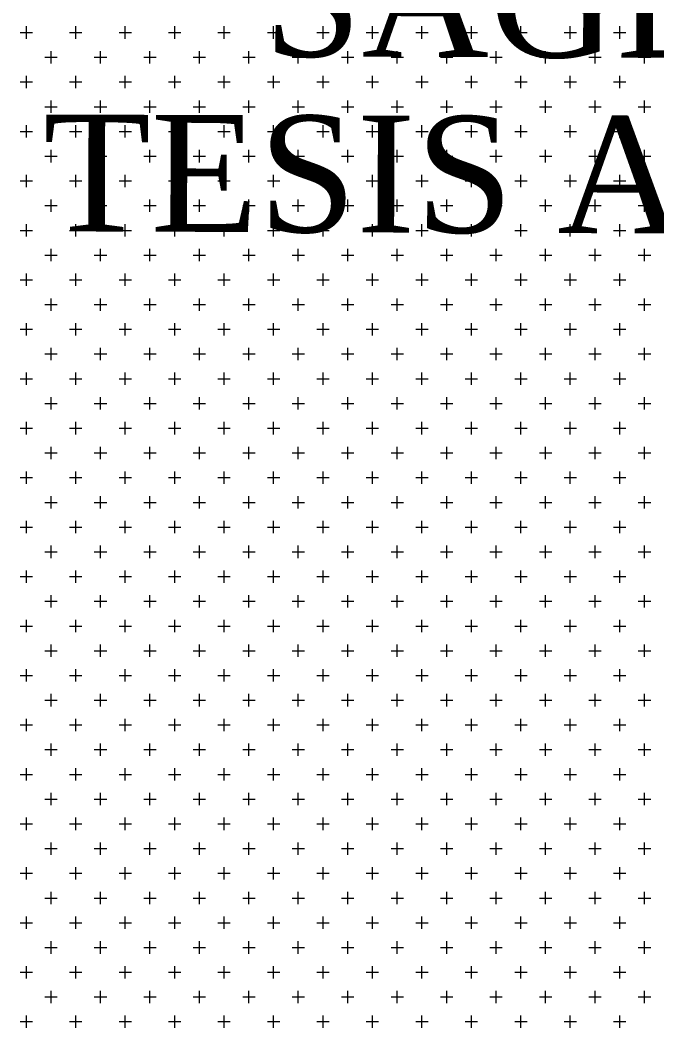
# Model space of a CAD drawing. Header units: metres. Extents: x 476631 to 477421, y 4483749 to 4484052.
# Drawn here: x 477094.55 to 477110.9, y 4483898.67 to 4483924.55 of the extents above; entities that cross this region are included whole.
import ezdxf

# ---------------------------------------------------------------- set-up
doc = ezdxf.new("R2010")
doc.units = ezdxf.units.M
doc.layers.add('PL_SAĞLIK', color=150, linetype='Continuous', lineweight=0)
doc.layers.add('SM_SEMBOL', color=18, linetype='Continuous', lineweight=0)
doc.styles.get("Standard").update_dxf_attribs({"font": 'TimesNewRoman.ttf'})

msp = doc.modelspace()

# ---------------------------------------------------------------- linework, layer by layer
at = {"layer": 'PL_SAĞLIK', "linetype": 'Continuous'}
for p, q in [((477094.709, 4483924.071), (477094.709, 4483924.389)), ((477095.979, 4483924.071), (477095.979, 4483924.389)), ((477097.249, 4483924.071), (477097.249, 4483924.389)), ((477098.519, 4483924.071), (477098.519, 4483924.389)), ((477099.789, 4483924.071), (477099.789, 4483924.389)), ((477101.059, 4483924.071), (477101.059, 4483924.389)), ((477102.329, 4483924.071), (477102.329, 4483924.389)), ((477103.599, 4483924.071), (477103.599, 4483924.389)), ((477104.869, 4483924.071), (477104.869, 4483924.389)), ((477106.139, 4483924.071), (477106.139, 4483924.389)), ((477107.409, 4483924.071), (477107.409, 4483924.389)), ((477108.679, 4483924.071), (477108.679, 4483924.389)), ((477109.949, 4483924.071), (477109.949, 4483924.389)), ((477094.55, 4483924.23), (477094.867, 4483924.23)), ((477095.82, 4483924.23), (477096.137, 4483924.23)), ((477097.09, 4483924.23), (477097.407, 4483924.23)), ((477098.36, 4483924.23), (477098.677, 4483924.23)), ((477099.63, 4483924.23), (477099.947, 4483924.23)), ((477100.9, 4483924.23), (477101.217, 4483924.23)), ((477102.17, 4483924.23), (477102.487, 4483924.23)), ((477103.44, 4483924.23), (477103.757, 4483924.23)), ((477104.71, 4483924.23), (477105.027, 4483924.23)), ((477105.98, 4483924.23), (477106.297, 4483924.23)), ((477107.25, 4483924.23), (477107.567, 4483924.23)), ((477108.52, 4483924.23), (477108.837, 4483924.23)), ((477109.79, 4483924.23), (477110.107, 4483924.23)), ((477095.185, 4483923.595), (477095.502, 4483923.595)), ((477095.344, 4483923.436), (477095.344, 4483923.754)), ((477096.455, 4483923.595), (477096.772, 4483923.595)), ((477096.614, 4483923.436), (477096.614, 4483923.754)), ((477097.725, 4483923.595), (477098.042, 4483923.595)), ((477097.884, 4483923.436), (477097.884, 4483923.754)), ((477098.995, 4483923.595), (477099.312, 4483923.595)), ((477099.154, 4483923.436), (477099.154, 4483923.754)), ((477100.265, 4483923.595), (477100.582, 4483923.595)), ((477100.424, 4483923.436), (477100.424, 4483923.754)), ((477101.535, 4483923.595), (477101.852, 4483923.595)), ((477101.694, 4483923.436), (477101.694, 4483923.754)), ((477102.805, 4483923.595), (477103.122, 4483923.595)), ((477102.964, 4483923.436), (477102.964, 4483923.754)), ((477104.075, 4483923.595), (477104.393, 4483923.595)), ((477104.234, 4483923.436), (477104.234, 4483923.754)), ((477105.345, 4483923.595), (477105.662, 4483923.595)), ((477105.504, 4483923.436), (477105.504, 4483923.754)), ((477106.615, 4483923.595), (477106.932, 4483923.595)), ((477106.774, 4483923.436), (477106.774, 4483923.754)), ((477107.885, 4483923.595), (477108.203, 4483923.595)), ((477108.044, 4483923.436), (477108.044, 4483923.754)), ((477109.155, 4483923.595), (477109.472, 4483923.595)), ((477109.314, 4483923.436), (477109.314, 4483923.754)), ((477110.425, 4483923.595), (477110.743, 4483923.595)), ((477110.584, 4483923.436), (477110.584, 4483923.754)), ((477094.709, 4483922.801), (477094.709, 4483923.119)), ((477095.979, 4483922.801), (477095.979, 4483923.119)), ((477097.249, 4483922.801), (477097.249, 4483923.119)), ((477098.519, 4483922.801), (477098.519, 4483923.119)), ((477099.789, 4483922.801), (477099.789, 4483923.119)), ((477101.059, 4483922.801), (477101.059, 4483923.119)), ((477102.329, 4483922.801), (477102.329, 4483923.119)), ((477103.599, 4483922.801), (477103.599, 4483923.119)), ((477104.869, 4483922.801), (477104.869, 4483923.119)), ((477106.139, 4483922.801), (477106.139, 4483923.119)), ((477107.409, 4483922.801), (477107.409, 4483923.119)), ((477108.679, 4483922.801), (477108.679, 4483923.119)), ((477109.949, 4483922.801), (477109.949, 4483923.119)), ((477094.55, 4483922.96), (477094.867, 4483922.96)), ((477095.82, 4483922.96), (477096.137, 4483922.96)), ((477097.09, 4483922.96), (477097.407, 4483922.96)), ((477098.36, 4483922.96), (477098.677, 4483922.96)), ((477099.63, 4483922.96), (477099.947, 4483922.96)), ((477100.9, 4483922.96), (477101.217, 4483922.96)), ((477102.17, 4483922.96), (477102.487, 4483922.96)), ((477103.44, 4483922.96), (477103.757, 4483922.96)), ((477104.71, 4483922.96), (477105.027, 4483922.96)), ((477105.98, 4483922.96), (477106.297, 4483922.96)), ((477107.25, 4483922.96), (477107.567, 4483922.96)), ((477108.52, 4483922.96), (477108.837, 4483922.96)), ((477109.79, 4483922.96), (477110.107, 4483922.96)), ((477095.185, 4483922.325), (477095.502, 4483922.325)), ((477095.344, 4483922.166), (477095.344, 4483922.484)), ((477096.455, 4483922.325), (477096.772, 4483922.325)), ((477096.614, 4483922.166), (477096.614, 4483922.484)), ((477097.725, 4483922.325), (477098.042, 4483922.325)), ((477097.884, 4483922.166), (477097.884, 4483922.484)), ((477098.995, 4483922.325), (477099.312, 4483922.325)), ((477099.154, 4483922.166), (477099.154, 4483922.484)), ((477100.265, 4483922.325), (477100.582, 4483922.325)), ((477100.424, 4483922.166), (477100.424, 4483922.484)), ((477101.535, 4483922.325), (477101.852, 4483922.325)), ((477101.694, 4483922.166), (477101.694, 4483922.484)), ((477102.805, 4483922.325), (477103.122, 4483922.325)), ((477102.964, 4483922.166), (477102.964, 4483922.484)), ((477104.075, 4483922.325), (477104.393, 4483922.325)), ((477104.234, 4483922.166), (477104.234, 4483922.484)), ((477105.345, 4483922.325), (477105.662, 4483922.325)), ((477105.504, 4483922.166), (477105.504, 4483922.484)), ((477106.615, 4483922.325), (477106.932, 4483922.325)), ((477106.774, 4483922.166), (477106.774, 4483922.484)), ((477107.885, 4483922.325), (477108.203, 4483922.325)), ((477108.044, 4483922.166), (477108.044, 4483922.484)), ((477109.155, 4483922.325), (477109.472, 4483922.325)), ((477109.314, 4483922.166), (477109.314, 4483922.484)), ((477110.425, 4483922.325), (477110.743, 4483922.325)), ((477110.584, 4483922.166), (477110.584, 4483922.484)), ((477094.709, 4483921.531), (477094.709, 4483921.849)), ((477095.979, 4483921.531), (477095.979, 4483921.849)), ((477097.249, 4483921.531), (477097.249, 4483921.849)), ((477098.519, 4483921.531), (477098.519, 4483921.849)), ((477099.789, 4483921.531), (477099.789, 4483921.849)), ((477101.059, 4483921.531), (477101.059, 4483921.849)), ((477102.329, 4483921.531), (477102.329, 4483921.849)), ((477103.599, 4483921.531), (477103.599, 4483921.849)), ((477104.869, 4483921.531), (477104.869, 4483921.849)), ((477106.139, 4483921.531), (477106.139, 4483921.849)), ((477107.409, 4483921.531), (477107.409, 4483921.849)), ((477108.679, 4483921.531), (477108.679, 4483921.849)), ((477109.949, 4483921.531), (477109.949, 4483921.849)), ((477094.55, 4483921.69), (477094.867, 4483921.69)), ((477095.82, 4483921.69), (477096.137, 4483921.69)), ((477097.09, 4483921.69), (477097.407, 4483921.69)), ((477098.36, 4483921.69), (477098.677, 4483921.69)), ((477099.63, 4483921.69), (477099.947, 4483921.69)), ((477100.9, 4483921.69), (477101.217, 4483921.69)), ((477102.17, 4483921.69), (477102.487, 4483921.69)), ((477103.44, 4483921.69), (477103.757, 4483921.69)), ((477104.71, 4483921.69), (477105.027, 4483921.69)), ((477105.98, 4483921.69), (477106.297, 4483921.69)), ((477107.25, 4483921.69), (477107.567, 4483921.69)), ((477108.52, 4483921.69), (477108.837, 4483921.69)), ((477109.79, 4483921.69), (477110.107, 4483921.69)), ((477095.185, 4483921.055), (477095.502, 4483921.055)), ((477095.344, 4483920.896), (477095.344, 4483921.214)), ((477096.455, 4483921.055), (477096.772, 4483921.055)), ((477096.614, 4483920.896), (477096.614, 4483921.214)), ((477097.725, 4483921.055), (477098.042, 4483921.055)), ((477097.884, 4483920.896), (477097.884, 4483921.214)), ((477098.995, 4483921.055), (477099.312, 4483921.055)), ((477099.154, 4483920.896), (477099.154, 4483921.214)), ((477100.265, 4483921.055), (477100.582, 4483921.055)), ((477100.424, 4483920.896), (477100.424, 4483921.214)), ((477101.535, 4483921.055), (477101.852, 4483921.055)), ((477101.694, 4483920.896), (477101.694, 4483921.214)), ((477102.805, 4483921.055), (477103.122, 4483921.055)), ((477102.964, 4483920.896), (477102.964, 4483921.214)), ((477104.075, 4483921.055), (477104.393, 4483921.055)), ((477104.234, 4483920.896), (477104.234, 4483921.214)), ((477105.345, 4483921.055), (477105.662, 4483921.055)), ((477105.504, 4483920.896), (477105.504, 4483921.214)), ((477106.615, 4483921.055), (477106.932, 4483921.055)), ((477106.774, 4483920.896), (477106.774, 4483921.214)), ((477107.885, 4483921.055), (477108.203, 4483921.055)), ((477108.044, 4483920.896), (477108.044, 4483921.214)), ((477109.155, 4483921.055), (477109.472, 4483921.055)), ((477109.314, 4483920.896), (477109.314, 4483921.214)), ((477110.425, 4483921.055), (477110.743, 4483921.055)), ((477110.584, 4483920.896), (477110.584, 4483921.214)), ((477094.709, 4483920.261), (477094.709, 4483920.579)), ((477095.979, 4483920.261), (477095.979, 4483920.579)), ((477097.249, 4483920.261), (477097.249, 4483920.579)), ((477098.519, 4483920.261), (477098.519, 4483920.579)), ((477099.789, 4483920.261), (477099.789, 4483920.579)), ((477101.059, 4483920.261), (477101.059, 4483920.579)), ((477102.329, 4483920.261), (477102.329, 4483920.579)), ((477103.599, 4483920.261), (477103.599, 4483920.579)), ((477104.869, 4483920.261), (477104.869, 4483920.579)), ((477106.139, 4483920.261), (477106.139, 4483920.579)), ((477107.409, 4483920.261), (477107.409, 4483920.579)), ((477108.679, 4483920.261), (477108.679, 4483920.579)), ((477109.949, 4483920.261), (477109.949, 4483920.579)), ((477094.55, 4483920.42), (477094.867, 4483920.42)), ((477095.82, 4483920.42), (477096.137, 4483920.42)), ((477097.09, 4483920.42), (477097.407, 4483920.42)), ((477098.36, 4483920.42), (477098.677, 4483920.42)), ((477099.63, 4483920.42), (477099.947, 4483920.42)), ((477100.9, 4483920.42), (477101.217, 4483920.42)), ((477102.17, 4483920.42), (477102.487, 4483920.42)), ((477103.44, 4483920.42), (477103.757, 4483920.42)), ((477104.71, 4483920.42), (477105.027, 4483920.42)), ((477105.98, 4483920.42), (477106.297, 4483920.42)), ((477107.25, 4483920.42), (477107.567, 4483920.42)), ((477108.52, 4483920.42), (477108.837, 4483920.42)), ((477109.79, 4483920.42), (477110.107, 4483920.42)), ((477095.344, 4483919.626), (477095.344, 4483919.944)), ((477096.614, 4483919.626), (477096.614, 4483919.944)), ((477097.884, 4483919.626), (477097.884, 4483919.944)), ((477099.154, 4483919.626), (477099.154, 4483919.944)), ((477100.424, 4483919.626), (477100.424, 4483919.944)), ((477101.694, 4483919.626), (477101.694, 4483919.944)), ((477102.964, 4483919.626), (477102.964, 4483919.944)), ((477104.234, 4483919.626), (477104.234, 4483919.944)), ((477105.504, 4483919.626), (477105.504, 4483919.944)), ((477106.774, 4483919.626), (477106.774, 4483919.944)), ((477108.044, 4483919.626), (477108.044, 4483919.944)), ((477109.314, 4483919.626), (477109.314, 4483919.944)), ((477110.584, 4483919.626), (477110.584, 4483919.944)), ((477095.185, 4483919.785), (477095.502, 4483919.785)), ((477096.455, 4483919.785), (477096.772, 4483919.785)), ((477097.725, 4483919.785), (477098.042, 4483919.785)), ((477098.995, 4483919.785), (477099.312, 4483919.785)), ((477100.265, 4483919.785), (477100.582, 4483919.785)), ((477101.535, 4483919.785), (477101.852, 4483919.785)), ((477102.805, 4483919.785), (477103.122, 4483919.785)), ((477104.075, 4483919.785), (477104.393, 4483919.785)), ((477105.345, 4483919.785), (477105.662, 4483919.785)), ((477106.615, 4483919.785), (477106.932, 4483919.785)), ((477107.885, 4483919.785), (477108.203, 4483919.785)), ((477109.155, 4483919.785), (477109.472, 4483919.785)), ((477110.425, 4483919.785), (477110.743, 4483919.785)), ((477094.55, 4483919.15), (477094.867, 4483919.15)), ((477094.709, 4483918.991), (477094.709, 4483919.309)), ((477095.82, 4483919.15), (477096.137, 4483919.15)), ((477095.979, 4483918.991), (477095.979, 4483919.309)), ((477097.09, 4483919.15), (477097.407, 4483919.15)), ((477097.249, 4483918.991), (477097.249, 4483919.309)), ((477098.36, 4483919.15), (477098.677, 4483919.15)), ((477098.519, 4483918.991), (477098.519, 4483919.309)), ((477099.63, 4483919.15), (477099.947, 4483919.15)), ((477099.789, 4483918.991), (477099.789, 4483919.309)), ((477100.9, 4483919.15), (477101.217, 4483919.15)), ((477101.059, 4483918.991), (477101.059, 4483919.309)), ((477102.17, 4483919.15), (477102.487, 4483919.15)), ((477102.329, 4483918.991), (477102.329, 4483919.309)), ((477103.44, 4483919.15), (477103.757, 4483919.15)), ((477103.599, 4483918.991), (477103.599, 4483919.309)), ((477104.71, 4483919.15), (477105.027, 4483919.15)), ((477104.869, 4483918.991), (477104.869, 4483919.309)), ((477105.98, 4483919.15), (477106.297, 4483919.15)), ((477106.139, 4483918.991), (477106.139, 4483919.309)), ((477107.25, 4483919.15), (477107.567, 4483919.15)), ((477107.409, 4483918.991), (477107.409, 4483919.309)), ((477108.52, 4483919.15), (477108.837, 4483919.15)), ((477108.679, 4483918.991), (477108.679, 4483919.309)), ((477109.79, 4483919.15), (477110.107, 4483919.15)), ((477109.949, 4483918.991), (477109.949, 4483919.309)), ((477095.344, 4483918.356), (477095.344, 4483918.674)), ((477096.614, 4483918.356), (477096.614, 4483918.674)), ((477097.884, 4483918.356), (477097.884, 4483918.674)), ((477099.154, 4483918.356), (477099.154, 4483918.674)), ((477100.424, 4483918.356), (477100.424, 4483918.674)), ((477101.694, 4483918.356), (477101.694, 4483918.674)), ((477102.964, 4483918.356), (477102.964, 4483918.674)), ((477104.234, 4483918.356), (477104.234, 4483918.674)), ((477105.504, 4483918.356), (477105.504, 4483918.674)), ((477106.774, 4483918.356), (477106.774, 4483918.674)), ((477108.044, 4483918.356), (477108.044, 4483918.674)), ((477109.314, 4483918.356), (477109.314, 4483918.674)), ((477110.584, 4483918.356), (477110.584, 4483918.674)), ((477095.185, 4483918.515), (477095.502, 4483918.515)), ((477096.455, 4483918.515), (477096.772, 4483918.515)), ((477097.725, 4483918.515), (477098.042, 4483918.515)), ((477098.995, 4483918.515), (477099.312, 4483918.515)), ((477100.265, 4483918.515), (477100.582, 4483918.515)), ((477101.535, 4483918.515), (477101.852, 4483918.515)), ((477102.805, 4483918.515), (477103.122, 4483918.515)), ((477104.075, 4483918.515), (477104.393, 4483918.515)), ((477105.345, 4483918.515), (477105.662, 4483918.515)), ((477106.615, 4483918.515), (477106.932, 4483918.515)), ((477107.885, 4483918.515), (477108.203, 4483918.515)), ((477109.155, 4483918.515), (477109.472, 4483918.515)), ((477110.425, 4483918.515), (477110.743, 4483918.515)), ((477094.55, 4483917.88), (477094.867, 4483917.88)), ((477094.709, 4483917.721), (477094.709, 4483918.039)), ((477095.82, 4483917.88), (477096.137, 4483917.88)), ((477095.979, 4483917.721), (477095.979, 4483918.039)), ((477097.09, 4483917.88), (477097.407, 4483917.88)), ((477097.249, 4483917.721), (477097.249, 4483918.039)), ((477098.36, 4483917.88), (477098.677, 4483917.88)), ((477098.519, 4483917.721), (477098.519, 4483918.039)), ((477099.63, 4483917.88), (477099.947, 4483917.88)), ((477099.789, 4483917.721), (477099.789, 4483918.039)), ((477100.9, 4483917.88), (477101.217, 4483917.88)), ((477101.059, 4483917.721), (477101.059, 4483918.039)), ((477102.17, 4483917.88), (477102.487, 4483917.88)), ((477102.329, 4483917.721), (477102.329, 4483918.039)), ((477103.44, 4483917.88), (477103.757, 4483917.88)), ((477103.599, 4483917.721), (477103.599, 4483918.039)), ((477104.71, 4483917.88), (477105.027, 4483917.88)), ((477104.869, 4483917.721), (477104.869, 4483918.039)), ((477105.98, 4483917.88), (477106.297, 4483917.88)), ((477106.139, 4483917.721), (477106.139, 4483918.039)), ((477107.25, 4483917.88), (477107.567, 4483917.88)), ((477107.409, 4483917.721), (477107.409, 4483918.039)), ((477108.52, 4483917.88), (477108.837, 4483917.88)), ((477108.679, 4483917.721), (477108.679, 4483918.039)), ((477109.79, 4483917.88), (477110.107, 4483917.88)), ((477109.949, 4483917.721), (477109.949, 4483918.039)), ((477095.344, 4483917.086), (477095.344, 4483917.404)), ((477096.614, 4483917.086), (477096.614, 4483917.404)), ((477097.884, 4483917.086), (477097.884, 4483917.404)), ((477099.154, 4483917.086), (477099.154, 4483917.404)), ((477100.424, 4483917.086), (477100.424, 4483917.404)), ((477101.694, 4483917.086), (477101.694, 4483917.404)), ((477102.964, 4483917.086), (477102.964, 4483917.404)), ((477104.234, 4483917.086), (477104.234, 4483917.404)), ((477105.504, 4483917.086), (477105.504, 4483917.404)), ((477106.774, 4483917.086), (477106.774, 4483917.404)), ((477108.044, 4483917.086), (477108.044, 4483917.404)), ((477109.314, 4483917.086), (477109.314, 4483917.404)), ((477110.584, 4483917.086), (477110.584, 4483917.404)), ((477095.185, 4483917.245), (477095.502, 4483917.245)), ((477096.455, 4483917.245), (477096.772, 4483917.245)), ((477097.725, 4483917.245), (477098.042, 4483917.245)), ((477098.995, 4483917.245), (477099.312, 4483917.245)), ((477100.265, 4483917.245), (477100.582, 4483917.245)), ((477101.535, 4483917.245), (477101.852, 4483917.245)), ((477102.805, 4483917.245), (477103.122, 4483917.245)), ((477104.075, 4483917.245), (477104.393, 4483917.245)), ((477105.345, 4483917.245), (477105.662, 4483917.245)), ((477106.615, 4483917.245), (477106.932, 4483917.245)), ((477107.885, 4483917.245), (477108.203, 4483917.245)), ((477109.155, 4483917.245), (477109.472, 4483917.245)), ((477110.425, 4483917.245), (477110.743, 4483917.245)), ((477094.55, 4483916.61), (477094.867, 4483916.61)), ((477094.709, 4483916.451), (477094.709, 4483916.769)), ((477095.82, 4483916.61), (477096.137, 4483916.61)), ((477095.979, 4483916.451), (477095.979, 4483916.769)), ((477097.09, 4483916.61), (477097.407, 4483916.61)), ((477097.249, 4483916.451), (477097.249, 4483916.769)), ((477098.36, 4483916.61), (477098.677, 4483916.61)), ((477098.519, 4483916.451), (477098.519, 4483916.769)), ((477099.63, 4483916.61), (477099.947, 4483916.61)), ((477099.789, 4483916.451), (477099.789, 4483916.769)), ((477100.9, 4483916.61), (477101.217, 4483916.61)), ((477101.059, 4483916.451), (477101.059, 4483916.769)), ((477102.17, 4483916.61), (477102.487, 4483916.61)), ((477102.329, 4483916.451), (477102.329, 4483916.769)), ((477103.44, 4483916.61), (477103.757, 4483916.61)), ((477103.599, 4483916.451), (477103.599, 4483916.769)), ((477104.71, 4483916.61), (477105.027, 4483916.61)), ((477104.869, 4483916.451), (477104.869, 4483916.769)), ((477105.98, 4483916.61), (477106.297, 4483916.61)), ((477106.139, 4483916.451), (477106.139, 4483916.769)), ((477107.25, 4483916.61), (477107.567, 4483916.61)), ((477107.409, 4483916.451), (477107.409, 4483916.769)), ((477108.52, 4483916.61), (477108.837, 4483916.61)), ((477108.679, 4483916.451), (477108.679, 4483916.769)), ((477109.79, 4483916.61), (477110.107, 4483916.61)), ((477109.949, 4483916.451), (477109.949, 4483916.769)), ((477095.344, 4483915.816), (477095.344, 4483916.134)), ((477096.614, 4483915.816), (477096.614, 4483916.134)), ((477097.884, 4483915.816), (477097.884, 4483916.134)), ((477099.154, 4483915.816), (477099.154, 4483916.134)), ((477100.424, 4483915.816), (477100.424, 4483916.134)), ((477101.694, 4483915.816), (477101.694, 4483916.134)), ((477102.964, 4483915.816), (477102.964, 4483916.134)), ((477104.234, 4483915.816), (477104.234, 4483916.134)), ((477105.504, 4483915.816), (477105.504, 4483916.134)), ((477106.774, 4483915.816), (477106.774, 4483916.134)), ((477108.044, 4483915.816), (477108.044, 4483916.134)), ((477109.314, 4483915.816), (477109.314, 4483916.134)), ((477110.584, 4483915.816), (477110.584, 4483916.134)), ((477095.185, 4483915.975), (477095.502, 4483915.975)), ((477096.455, 4483915.975), (477096.772, 4483915.975)), ((477097.725, 4483915.975), (477098.042, 4483915.975)), ((477098.995, 4483915.975), (477099.312, 4483915.975)), ((477100.265, 4483915.975), (477100.582, 4483915.975)), ((477101.535, 4483915.975), (477101.852, 4483915.975)), ((477102.805, 4483915.975), (477103.122, 4483915.975)), ((477104.075, 4483915.975), (477104.393, 4483915.975)), ((477105.345, 4483915.975), (477105.662, 4483915.975)), ((477106.615, 4483915.975), (477106.932, 4483915.975)), ((477107.885, 4483915.975), (477108.203, 4483915.975)), ((477109.155, 4483915.975), (477109.472, 4483915.975)), ((477110.425, 4483915.975), (477110.743, 4483915.975)), ((477094.55, 4483915.34), (477094.867, 4483915.34)), ((477094.709, 4483915.181), (477094.709, 4483915.499)), ((477095.82, 4483915.34), (477096.137, 4483915.34)), ((477095.979, 4483915.181), (477095.979, 4483915.499)), ((477097.09, 4483915.34), (477097.407, 4483915.34)), ((477097.249, 4483915.181), (477097.249, 4483915.499)), ((477098.36, 4483915.34), (477098.677, 4483915.34)), ((477098.519, 4483915.181), (477098.519, 4483915.499)), ((477099.63, 4483915.34), (477099.947, 4483915.34)), ((477099.789, 4483915.181), (477099.789, 4483915.499)), ((477100.9, 4483915.34), (477101.217, 4483915.34)), ((477101.059, 4483915.181), (477101.059, 4483915.499)), ((477102.17, 4483915.34), (477102.487, 4483915.34)), ((477102.329, 4483915.181), (477102.329, 4483915.499)), ((477103.44, 4483915.34), (477103.757, 4483915.34)), ((477103.599, 4483915.181), (477103.599, 4483915.499)), ((477104.71, 4483915.34), (477105.027, 4483915.34)), ((477104.869, 4483915.181), (477104.869, 4483915.499)), ((477105.98, 4483915.34), (477106.297, 4483915.34)), ((477106.139, 4483915.181), (477106.139, 4483915.499)), ((477107.25, 4483915.34), (477107.567, 4483915.34)), ((477107.409, 4483915.181), (477107.409, 4483915.499)), ((477108.52, 4483915.34), (477108.837, 4483915.34)), ((477108.679, 4483915.181), (477108.679, 4483915.499)), ((477109.79, 4483915.34), (477110.107, 4483915.34)), ((477109.949, 4483915.181), (477109.949, 4483915.499)), ((477095.344, 4483914.546), (477095.344, 4483914.864)), ((477096.614, 4483914.546), (477096.614, 4483914.864)), ((477097.884, 4483914.546), (477097.884, 4483914.864)), ((477099.154, 4483914.546), (477099.154, 4483914.864)), ((477100.424, 4483914.546), (477100.424, 4483914.864)), ((477101.694, 4483914.546), (477101.694, 4483914.864)), ((477102.964, 4483914.546), (477102.964, 4483914.864)), ((477104.234, 4483914.546), (477104.234, 4483914.864)), ((477105.504, 4483914.546), (477105.504, 4483914.864)), ((477106.774, 4483914.546), (477106.774, 4483914.864)), ((477108.044, 4483914.546), (477108.044, 4483914.864)), ((477109.314, 4483914.546), (477109.314, 4483914.864)), ((477110.584, 4483914.546), (477110.584, 4483914.864)), ((477095.185, 4483914.705), (477095.502, 4483914.705)), ((477096.455, 4483914.705), (477096.772, 4483914.705)), ((477097.725, 4483914.705), (477098.042, 4483914.705)), ((477098.995, 4483914.705), (477099.312, 4483914.705)), ((477100.265, 4483914.705), (477100.582, 4483914.705)), ((477101.535, 4483914.705), (477101.852, 4483914.705)), ((477102.805, 4483914.705), (477103.122, 4483914.705)), ((477104.075, 4483914.705), (477104.393, 4483914.705)), ((477105.345, 4483914.705), (477105.662, 4483914.705)), ((477106.615, 4483914.705), (477106.932, 4483914.705)), ((477107.885, 4483914.705), (477108.203, 4483914.705)), ((477109.155, 4483914.705), (477109.472, 4483914.705)), ((477110.425, 4483914.705), (477110.743, 4483914.705)), ((477094.709, 4483913.911), (477094.709, 4483914.229)), ((477095.979, 4483913.911), (477095.979, 4483914.229)), ((477097.249, 4483913.911), (477097.249, 4483914.229)), ((477098.519, 4483913.911), (477098.519, 4483914.229)), ((477099.789, 4483913.911), (477099.789, 4483914.229)), ((477101.059, 4483913.911), (477101.059, 4483914.229)), ((477102.329, 4483913.911), (477102.329, 4483914.229)), ((477103.599, 4483913.911), (477103.599, 4483914.229)), ((477104.869, 4483913.911), (477104.869, 4483914.229)), ((477106.139, 4483913.911), (477106.139, 4483914.229)), ((477107.409, 4483913.911), (477107.409, 4483914.229)), ((477108.679, 4483913.911), (477108.679, 4483914.229)), ((477109.949, 4483913.911), (477109.949, 4483914.229)), ((477094.55, 4483914.07), (477094.867, 4483914.07)), ((477095.82, 4483914.07), (477096.137, 4483914.07)), ((477097.09, 4483914.07), (477097.407, 4483914.07)), ((477098.36, 4483914.07), (477098.677, 4483914.07)), ((477099.63, 4483914.07), (477099.947, 4483914.07)), ((477100.9, 4483914.07), (477101.217, 4483914.07)), ((477102.17, 4483914.07), (477102.487, 4483914.07)), ((477103.44, 4483914.07), (477103.757, 4483914.07)), ((477104.71, 4483914.07), (477105.027, 4483914.07)), ((477105.98, 4483914.07), (477106.297, 4483914.07)), ((477107.25, 4483914.07), (477107.567, 4483914.07)), ((477108.52, 4483914.07), (477108.837, 4483914.07)), ((477109.79, 4483914.07), (477110.107, 4483914.07)), ((477095.344, 4483913.276), (477095.344, 4483913.594)), ((477096.614, 4483913.276), (477096.614, 4483913.594)), ((477097.884, 4483913.276), (477097.884, 4483913.594)), ((477099.154, 4483913.276), (477099.154, 4483913.594)), ((477100.424, 4483913.276), (477100.424, 4483913.594)), ((477101.694, 4483913.276), (477101.694, 4483913.594)), ((477102.964, 4483913.276), (477102.964, 4483913.594)), ((477104.234, 4483913.276), (477104.234, 4483913.594)), ((477105.504, 4483913.276), (477105.504, 4483913.594)), ((477106.774, 4483913.276), (477106.774, 4483913.594)), ((477108.044, 4483913.276), (477108.044, 4483913.594)), ((477109.314, 4483913.276), (477109.314, 4483913.594)), ((477110.584, 4483913.276), (477110.584, 4483913.594)), ((477095.185, 4483913.435), (477095.502, 4483913.435)), ((477096.455, 4483913.435), (477096.772, 4483913.435)), ((477097.725, 4483913.435), (477098.042, 4483913.435)), ((477098.995, 4483913.435), (477099.312, 4483913.435)), ((477100.265, 4483913.435), (477100.582, 4483913.435)), ((477101.535, 4483913.435), (477101.852, 4483913.435)), ((477102.805, 4483913.435), (477103.122, 4483913.435)), ((477104.075, 4483913.435), (477104.393, 4483913.435)), ((477105.345, 4483913.435), (477105.662, 4483913.435)), ((477106.615, 4483913.435), (477106.932, 4483913.435)), ((477107.885, 4483913.435), (477108.203, 4483913.435)), ((477109.155, 4483913.435), (477109.472, 4483913.435)), ((477110.425, 4483913.435), (477110.743, 4483913.435)), ((477094.709, 4483912.641), (477094.709, 4483912.959)), ((477095.979, 4483912.641), (477095.979, 4483912.959)), ((477097.249, 4483912.641), (477097.249, 4483912.959)), ((477098.519, 4483912.641), (477098.519, 4483912.959)), ((477099.789, 4483912.641), (477099.789, 4483912.959)), ((477101.059, 4483912.641), (477101.059, 4483912.959)), ((477102.329, 4483912.641), (477102.329, 4483912.959)), ((477103.599, 4483912.641), (477103.599, 4483912.959)), ((477104.869, 4483912.641), (477104.869, 4483912.959)), ((477106.139, 4483912.641), (477106.139, 4483912.959)), ((477107.409, 4483912.641), (477107.409, 4483912.959)), ((477108.679, 4483912.641), (477108.679, 4483912.959)), ((477109.949, 4483912.641), (477109.949, 4483912.959)), ((477094.55, 4483912.8), (477094.867, 4483912.8)), ((477095.82, 4483912.8), (477096.137, 4483912.8)), ((477097.09, 4483912.8), (477097.407, 4483912.8)), ((477098.36, 4483912.8), (477098.677, 4483912.8)), ((477099.63, 4483912.8), (477099.947, 4483912.8)), ((477100.9, 4483912.8), (477101.217, 4483912.8)), ((477102.17, 4483912.8), (477102.487, 4483912.8)), ((477103.44, 4483912.8), (477103.757, 4483912.8)), ((477104.71, 4483912.8), (477105.027, 4483912.8)), ((477105.98, 4483912.8), (477106.297, 4483912.8)), ((477107.25, 4483912.8), (477107.567, 4483912.8)), ((477108.52, 4483912.8), (477108.837, 4483912.8)), ((477109.79, 4483912.8), (477110.107, 4483912.8)), ((477095.185, 4483912.165), (477095.502, 4483912.165)), ((477095.344, 4483912.006), (477095.344, 4483912.324)), ((477096.455, 4483912.165), (477096.772, 4483912.165)), ((477096.614, 4483912.006), (477096.614, 4483912.324)), ((477097.725, 4483912.165), (477098.042, 4483912.165)), ((477097.884, 4483912.006), (477097.884, 4483912.324)), ((477098.995, 4483912.165), (477099.312, 4483912.165)), ((477099.154, 4483912.006), (477099.154, 4483912.324)), ((477100.265, 4483912.165), (477100.582, 4483912.165)), ((477100.424, 4483912.006), (477100.424, 4483912.324)), ((477101.535, 4483912.165), (477101.852, 4483912.165)), ((477101.694, 4483912.006), (477101.694, 4483912.324)), ((477102.805, 4483912.165), (477103.122, 4483912.165)), ((477102.964, 4483912.006), (477102.964, 4483912.324)), ((477104.075, 4483912.165), (477104.393, 4483912.165)), ((477104.234, 4483912.006), (477104.234, 4483912.324)), ((477105.345, 4483912.165), (477105.662, 4483912.165)), ((477105.504, 4483912.006), (477105.504, 4483912.324)), ((477106.615, 4483912.165), (477106.932, 4483912.165)), ((477106.774, 4483912.006), (477106.774, 4483912.324)), ((477107.885, 4483912.165), (477108.203, 4483912.165)), ((477108.044, 4483912.006), (477108.044, 4483912.324)), ((477109.155, 4483912.165), (477109.472, 4483912.165)), ((477109.314, 4483912.006), (477109.314, 4483912.324)), ((477110.425, 4483912.165), (477110.743, 4483912.165)), ((477110.584, 4483912.006), (477110.584, 4483912.324)), ((477094.709, 4483911.371), (477094.709, 4483911.689)), ((477095.979, 4483911.371), (477095.979, 4483911.689)), ((477097.249, 4483911.371), (477097.249, 4483911.689)), ((477098.519, 4483911.371), (477098.519, 4483911.689)), ((477099.789, 4483911.371), (477099.789, 4483911.689)), ((477101.059, 4483911.371), (477101.059, 4483911.689)), ((477102.329, 4483911.371), (477102.329, 4483911.689)), ((477103.599, 4483911.371), (477103.599, 4483911.689)), ((477104.869, 4483911.371), (477104.869, 4483911.689)), ((477106.139, 4483911.371), (477106.139, 4483911.689)), ((477107.409, 4483911.371), (477107.409, 4483911.689)), ((477108.679, 4483911.371), (477108.679, 4483911.689)), ((477109.949, 4483911.371), (477109.949, 4483911.689)), ((477094.55, 4483911.53), (477094.867, 4483911.53)), ((477095.82, 4483911.53), (477096.137, 4483911.53)), ((477097.09, 4483911.53), (477097.407, 4483911.53)), ((477098.36, 4483911.53), (477098.677, 4483911.53)), ((477099.63, 4483911.53), (477099.947, 4483911.53)), ((477100.9, 4483911.53), (477101.217, 4483911.53)), ((477102.17, 4483911.53), (477102.487, 4483911.53)), ((477103.44, 4483911.53), (477103.757, 4483911.53)), ((477104.71, 4483911.53), (477105.027, 4483911.53)), ((477105.98, 4483911.53), (477106.297, 4483911.53)), ((477107.25, 4483911.53), (477107.567, 4483911.53)), ((477108.52, 4483911.53), (477108.837, 4483911.53)), ((477109.79, 4483911.53), (477110.107, 4483911.53)), ((477095.185, 4483910.895), (477095.502, 4483910.895)), ((477095.344, 4483910.736), (477095.344, 4483911.054)), ((477096.455, 4483910.895), (477096.772, 4483910.895)), ((477096.614, 4483910.736), (477096.614, 4483911.054)), ((477097.725, 4483910.895), (477098.042, 4483910.895)), ((477097.884, 4483910.736), (477097.884, 4483911.054)), ((477098.995, 4483910.895), (477099.312, 4483910.895)), ((477099.154, 4483910.736), (477099.154, 4483911.054)), ((477100.265, 4483910.895), (477100.582, 4483910.895)), ((477100.424, 4483910.736), (477100.424, 4483911.054)), ((477101.535, 4483910.895), (477101.852, 4483910.895)), ((477101.694, 4483910.736), (477101.694, 4483911.054)), ((477102.805, 4483910.895), (477103.122, 4483910.895)), ((477102.964, 4483910.736), (477102.964, 4483911.054)), ((477104.075, 4483910.895), (477104.393, 4483910.895)), ((477104.234, 4483910.736), (477104.234, 4483911.054)), ((477105.345, 4483910.895), (477105.662, 4483910.895)), ((477105.504, 4483910.736), (477105.504, 4483911.054)), ((477106.615, 4483910.895), (477106.932, 4483910.895)), ((477106.774, 4483910.736), (477106.774, 4483911.054)), ((477107.885, 4483910.895), (477108.203, 4483910.895)), ((477108.044, 4483910.736), (477108.044, 4483911.054)), ((477109.155, 4483910.895), (477109.472, 4483910.895)), ((477109.314, 4483910.736), (477109.314, 4483911.054)), ((477110.425, 4483910.895), (477110.743, 4483910.895)), ((477110.584, 4483910.736), (477110.584, 4483911.054)), ((477094.709, 4483910.101), (477094.709, 4483910.419)), ((477095.979, 4483910.101), (477095.979, 4483910.419)), ((477097.249, 4483910.101), (477097.249, 4483910.419)), ((477098.519, 4483910.101), (477098.519, 4483910.419)), ((477099.789, 4483910.101), (477099.789, 4483910.419)), ((477101.059, 4483910.101), (477101.059, 4483910.419)), ((477102.329, 4483910.101), (477102.329, 4483910.419)), ((477103.599, 4483910.101), (477103.599, 4483910.419)), ((477104.869, 4483910.101), (477104.869, 4483910.419)), ((477106.139, 4483910.101), (477106.139, 4483910.419)), ((477107.409, 4483910.101), (477107.409, 4483910.419)), ((477108.679, 4483910.101), (477108.679, 4483910.419)), ((477109.949, 4483910.101), (477109.949, 4483910.419)), ((477094.55, 4483910.26), (477094.867, 4483910.26)), ((477095.82, 4483910.26), (477096.137, 4483910.26)), ((477097.09, 4483910.26), (477097.407, 4483910.26)), ((477098.36, 4483910.26), (477098.677, 4483910.26)), ((477099.63, 4483910.26), (477099.947, 4483910.26)), ((477100.9, 4483910.26), (477101.217, 4483910.26)), ((477102.17, 4483910.26), (477102.487, 4483910.26)), ((477103.44, 4483910.26), (477103.757, 4483910.26)), ((477104.71, 4483910.26), (477105.027, 4483910.26)), ((477105.98, 4483910.26), (477106.297, 4483910.26)), ((477107.25, 4483910.26), (477107.567, 4483910.26)), ((477108.52, 4483910.26), (477108.837, 4483910.26)), ((477109.79, 4483910.26), (477110.107, 4483910.26)), ((477095.185, 4483909.625), (477095.502, 4483909.625)), ((477095.344, 4483909.466), (477095.344, 4483909.784)), ((477096.455, 4483909.625), (477096.772, 4483909.625)), ((477096.614, 4483909.466), (477096.614, 4483909.784)), ((477097.725, 4483909.625), (477098.042, 4483909.625)), ((477097.884, 4483909.466), (477097.884, 4483909.784)), ((477098.995, 4483909.625), (477099.312, 4483909.625)), ((477099.154, 4483909.466), (477099.154, 4483909.784)), ((477100.265, 4483909.625), (477100.582, 4483909.625)), ((477100.424, 4483909.466), (477100.424, 4483909.784)), ((477101.535, 4483909.625), (477101.852, 4483909.625)), ((477101.694, 4483909.466), (477101.694, 4483909.784)), ((477102.805, 4483909.625), (477103.122, 4483909.625)), ((477102.964, 4483909.466), (477102.964, 4483909.784)), ((477104.075, 4483909.625), (477104.393, 4483909.625)), ((477104.234, 4483909.466), (477104.234, 4483909.784)), ((477105.345, 4483909.625), (477105.662, 4483909.625)), ((477105.504, 4483909.466), (477105.504, 4483909.784)), ((477106.615, 4483909.625), (477106.932, 4483909.625)), ((477106.774, 4483909.466), (477106.774, 4483909.784)), ((477107.885, 4483909.625), (477108.203, 4483909.625)), ((477108.044, 4483909.466), (477108.044, 4483909.784)), ((477109.155, 4483909.625), (477109.472, 4483909.625)), ((477109.314, 4483909.466), (477109.314, 4483909.784)), ((477110.425, 4483909.625), (477110.743, 4483909.625)), ((477110.584, 4483909.466), (477110.584, 4483909.784)), ((477094.709, 4483908.831), (477094.709, 4483909.149)), ((477095.979, 4483908.831), (477095.979, 4483909.149)), ((477097.249, 4483908.831), (477097.249, 4483909.149)), ((477098.519, 4483908.831), (477098.519, 4483909.149)), ((477099.789, 4483908.831), (477099.789, 4483909.149)), ((477101.059, 4483908.831), (477101.059, 4483909.149)), ((477102.329, 4483908.831), (477102.329, 4483909.149)), ((477103.599, 4483908.831), (477103.599, 4483909.149)), ((477104.869, 4483908.831), (477104.869, 4483909.149)), ((477106.139, 4483908.831), (477106.139, 4483909.149)), ((477107.409, 4483908.831), (477107.409, 4483909.149)), ((477108.679, 4483908.831), (477108.679, 4483909.149)), ((477109.949, 4483908.831), (477109.949, 4483909.149)), ((477094.55, 4483908.99), (477094.867, 4483908.99)), ((477095.82, 4483908.99), (477096.137, 4483908.99)), ((477097.09, 4483908.99), (477097.407, 4483908.99)), ((477098.36, 4483908.99), (477098.677, 4483908.99)), ((477099.63, 4483908.99), (477099.947, 4483908.99)), ((477100.9, 4483908.99), (477101.217, 4483908.99)), ((477102.17, 4483908.99), (477102.487, 4483908.99)), ((477103.44, 4483908.99), (477103.757, 4483908.99)), ((477104.71, 4483908.99), (477105.027, 4483908.99)), ((477105.98, 4483908.99), (477106.297, 4483908.99)), ((477107.25, 4483908.99), (477107.567, 4483908.99)), ((477108.52, 4483908.99), (477108.837, 4483908.99)), ((477109.79, 4483908.99), (477110.107, 4483908.99)), ((477095.185, 4483908.355), (477095.502, 4483908.355)), ((477095.344, 4483908.196), (477095.344, 4483908.514)), ((477096.455, 4483908.355), (477096.772, 4483908.355)), ((477096.614, 4483908.196), (477096.614, 4483908.514)), ((477097.725, 4483908.355), (477098.042, 4483908.355)), ((477097.884, 4483908.196), (477097.884, 4483908.514)), ((477098.995, 4483908.355), (477099.312, 4483908.355)), ((477099.154, 4483908.196), (477099.154, 4483908.514)), ((477100.265, 4483908.355), (477100.582, 4483908.355)), ((477100.424, 4483908.196), (477100.424, 4483908.514)), ((477101.535, 4483908.355), (477101.852, 4483908.355)), ((477101.694, 4483908.196), (477101.694, 4483908.514)), ((477102.805, 4483908.355), (477103.122, 4483908.355)), ((477102.964, 4483908.196), (477102.964, 4483908.514)), ((477104.075, 4483908.355), (477104.393, 4483908.355)), ((477104.234, 4483908.196), (477104.234, 4483908.514)), ((477105.345, 4483908.355), (477105.662, 4483908.355)), ((477105.504, 4483908.196), (477105.504, 4483908.514)), ((477106.615, 4483908.355), (477106.932, 4483908.355)), ((477106.774, 4483908.196), (477106.774, 4483908.514)), ((477107.885, 4483908.355), (477108.203, 4483908.355)), ((477108.044, 4483908.196), (477108.044, 4483908.514)), ((477109.155, 4483908.355), (477109.472, 4483908.355)), ((477109.314, 4483908.196), (477109.314, 4483908.514)), ((477110.425, 4483908.355), (477110.743, 4483908.355)), ((477110.584, 4483908.196), (477110.584, 4483908.514)), ((477094.709, 4483907.561), (477094.709, 4483907.879)), ((477095.979, 4483907.561), (477095.979, 4483907.879)), ((477097.249, 4483907.561), (477097.249, 4483907.879)), ((477098.519, 4483907.561), (477098.519, 4483907.879)), ((477099.789, 4483907.561), (477099.789, 4483907.879)), ((477101.059, 4483907.561), (477101.059, 4483907.879)), ((477102.329, 4483907.561), (477102.329, 4483907.879)), ((477103.599, 4483907.561), (477103.599, 4483907.879)), ((477104.869, 4483907.561), (477104.869, 4483907.879)), ((477106.139, 4483907.561), (477106.139, 4483907.879)), ((477107.409, 4483907.561), (477107.409, 4483907.879)), ((477108.679, 4483907.561), (477108.679, 4483907.879)), ((477109.949, 4483907.561), (477109.949, 4483907.879)), ((477094.55, 4483907.72), (477094.867, 4483907.72)), ((477095.82, 4483907.72), (477096.137, 4483907.72)), ((477097.09, 4483907.72), (477097.407, 4483907.72)), ((477098.36, 4483907.72), (477098.677, 4483907.72)), ((477099.63, 4483907.72), (477099.947, 4483907.72)), ((477100.9, 4483907.72), (477101.217, 4483907.72)), ((477102.17, 4483907.72), (477102.487, 4483907.72)), ((477103.44, 4483907.72), (477103.757, 4483907.72)), ((477104.71, 4483907.72), (477105.027, 4483907.72)), ((477105.98, 4483907.72), (477106.297, 4483907.72)), ((477107.25, 4483907.72), (477107.567, 4483907.72)), ((477108.52, 4483907.72), (477108.837, 4483907.72)), ((477109.79, 4483907.72), (477110.107, 4483907.72)), ((477095.344, 4483906.926), (477095.344, 4483907.244)), ((477096.614, 4483906.926), (477096.614, 4483907.244)), ((477097.884, 4483906.926), (477097.884, 4483907.244)), ((477099.154, 4483906.926), (477099.154, 4483907.244)), ((477100.424, 4483906.926), (477100.424, 4483907.244)), ((477101.694, 4483906.926), (477101.694, 4483907.244)), ((477102.964, 4483906.926), (477102.964, 4483907.244)), ((477104.234, 4483906.926), (477104.234, 4483907.244)), ((477105.504, 4483906.926), (477105.504, 4483907.244)), ((477106.774, 4483906.926), (477106.774, 4483907.244)), ((477108.044, 4483906.926), (477108.044, 4483907.244)), ((477109.314, 4483906.926), (477109.314, 4483907.244)), ((477110.584, 4483906.926), (477110.584, 4483907.244)), ((477095.185, 4483907.085), (477095.502, 4483907.085)), ((477096.455, 4483907.085), (477096.772, 4483907.085)), ((477097.725, 4483907.085), (477098.042, 4483907.085)), ((477098.995, 4483907.085), (477099.312, 4483907.085)), ((477100.265, 4483907.085), (477100.582, 4483907.085)), ((477101.535, 4483907.085), (477101.852, 4483907.085)), ((477102.805, 4483907.085), (477103.122, 4483907.085)), ((477104.075, 4483907.085), (477104.393, 4483907.085)), ((477105.345, 4483907.085), (477105.662, 4483907.085)), ((477106.615, 4483907.085), (477106.932, 4483907.085)), ((477107.885, 4483907.085), (477108.203, 4483907.085)), ((477109.155, 4483907.085), (477109.472, 4483907.085)), ((477110.425, 4483907.085), (477110.743, 4483907.085)), ((477094.709, 4483906.291), (477094.709, 4483906.609)), ((477095.979, 4483906.291), (477095.979, 4483906.609)), ((477097.249, 4483906.291), (477097.249, 4483906.609)), ((477098.519, 4483906.291), (477098.519, 4483906.609)), ((477099.789, 4483906.291), (477099.789, 4483906.609)), ((477101.059, 4483906.291), (477101.059, 4483906.609)), ((477102.329, 4483906.291), (477102.329, 4483906.609)), ((477103.599, 4483906.291), (477103.599, 4483906.609)), ((477104.869, 4483906.291), (477104.869, 4483906.609)), ((477106.139, 4483906.291), (477106.139, 4483906.609)), ((477107.409, 4483906.291), (477107.409, 4483906.609)), ((477108.679, 4483906.291), (477108.679, 4483906.609)), ((477109.949, 4483906.291), (477109.949, 4483906.609)), ((477094.55, 4483906.45), (477094.867, 4483906.45)), ((477095.82, 4483906.45), (477096.137, 4483906.45)), ((477097.09, 4483906.45), (477097.407, 4483906.45)), ((477098.36, 4483906.45), (477098.677, 4483906.45)), ((477099.63, 4483906.45), (477099.947, 4483906.45)), ((477100.9, 4483906.45), (477101.217, 4483906.45)), ((477102.17, 4483906.45), (477102.487, 4483906.45)), ((477103.44, 4483906.45), (477103.757, 4483906.45)), ((477104.71, 4483906.45), (477105.027, 4483906.45)), ((477105.98, 4483906.45), (477106.297, 4483906.45)), ((477107.25, 4483906.45), (477107.567, 4483906.45)), ((477108.52, 4483906.45), (477108.837, 4483906.45)), ((477109.79, 4483906.45), (477110.107, 4483906.45)), ((477095.344, 4483905.656), (477095.344, 4483905.974)), ((477096.614, 4483905.656), (477096.614, 4483905.974)), ((477097.884, 4483905.656), (477097.884, 4483905.974)), ((477099.154, 4483905.656), (477099.154, 4483905.974)), ((477100.424, 4483905.656), (477100.424, 4483905.974)), ((477101.694, 4483905.656), (477101.694, 4483905.974)), ((477102.964, 4483905.656), (477102.964, 4483905.974)), ((477104.234, 4483905.656), (477104.234, 4483905.974)), ((477105.504, 4483905.656), (477105.504, 4483905.974)), ((477106.774, 4483905.656), (477106.774, 4483905.974)), ((477108.044, 4483905.656), (477108.044, 4483905.974)), ((477109.314, 4483905.656), (477109.314, 4483905.974)), ((477110.584, 4483905.656), (477110.584, 4483905.974)), ((477095.185, 4483905.815), (477095.502, 4483905.815)), ((477096.455, 4483905.815), (477096.772, 4483905.815)), ((477097.725, 4483905.815), (477098.042, 4483905.815)), ((477098.995, 4483905.815), (477099.312, 4483905.815)), ((477100.265, 4483905.815), (477100.582, 4483905.815)), ((477101.535, 4483905.815), (477101.852, 4483905.815)), ((477102.805, 4483905.815), (477103.122, 4483905.815)), ((477104.075, 4483905.815), (477104.393, 4483905.815)), ((477105.345, 4483905.815), (477105.662, 4483905.815)), ((477106.615, 4483905.815), (477106.932, 4483905.815)), ((477107.885, 4483905.815), (477108.203, 4483905.815)), ((477109.155, 4483905.815), (477109.472, 4483905.815)), ((477110.425, 4483905.815), (477110.743, 4483905.815)), ((477094.55, 4483905.18), (477094.867, 4483905.18)), ((477094.709, 4483905.021), (477094.709, 4483905.339)), ((477095.82, 4483905.18), (477096.137, 4483905.18)), ((477095.979, 4483905.021), (477095.979, 4483905.339)), ((477097.09, 4483905.18), (477097.407, 4483905.18)), ((477097.249, 4483905.021), (477097.249, 4483905.339)), ((477098.36, 4483905.18), (477098.677, 4483905.18)), ((477098.519, 4483905.021), (477098.519, 4483905.339)), ((477099.63, 4483905.18), (477099.947, 4483905.18)), ((477099.789, 4483905.021), (477099.789, 4483905.339)), ((477100.9, 4483905.18), (477101.217, 4483905.18)), ((477101.059, 4483905.021), (477101.059, 4483905.339)), ((477102.17, 4483905.18), (477102.487, 4483905.18)), ((477102.329, 4483905.021), (477102.329, 4483905.339)), ((477103.44, 4483905.18), (477103.757, 4483905.18)), ((477103.599, 4483905.021), (477103.599, 4483905.339)), ((477104.71, 4483905.18), (477105.027, 4483905.18)), ((477104.869, 4483905.021), (477104.869, 4483905.339)), ((477105.98, 4483905.18), (477106.297, 4483905.18)), ((477106.139, 4483905.021), (477106.139, 4483905.339)), ((477107.25, 4483905.18), (477107.567, 4483905.18)), ((477107.409, 4483905.021), (477107.409, 4483905.339)), ((477108.52, 4483905.18), (477108.837, 4483905.18)), ((477108.679, 4483905.021), (477108.679, 4483905.339)), ((477109.79, 4483905.18), (477110.107, 4483905.18)), ((477109.949, 4483905.021), (477109.949, 4483905.339)), ((477095.344, 4483904.386), (477095.344, 4483904.704)), ((477096.614, 4483904.386), (477096.614, 4483904.704)), ((477097.884, 4483904.386), (477097.884, 4483904.704)), ((477099.154, 4483904.386), (477099.154, 4483904.704)), ((477100.424, 4483904.386), (477100.424, 4483904.704)), ((477101.694, 4483904.386), (477101.694, 4483904.704)), ((477102.964, 4483904.386), (477102.964, 4483904.704)), ((477104.234, 4483904.386), (477104.234, 4483904.704)), ((477105.504, 4483904.386), (477105.504, 4483904.704)), ((477106.774, 4483904.386), (477106.774, 4483904.704)), ((477108.044, 4483904.386), (477108.044, 4483904.704)), ((477109.314, 4483904.386), (477109.314, 4483904.704)), ((477110.584, 4483904.386), (477110.584, 4483904.704)), ((477095.185, 4483904.545), (477095.502, 4483904.545)), ((477096.455, 4483904.545), (477096.772, 4483904.545)), ((477097.725, 4483904.545), (477098.042, 4483904.545)), ((477098.995, 4483904.545), (477099.312, 4483904.545)), ((477100.265, 4483904.545), (477100.582, 4483904.545)), ((477101.535, 4483904.545), (477101.852, 4483904.545)), ((477102.805, 4483904.545), (477103.122, 4483904.545)), ((477104.075, 4483904.545), (477104.393, 4483904.545)), ((477105.345, 4483904.545), (477105.662, 4483904.545)), ((477106.615, 4483904.545), (477106.932, 4483904.545)), ((477107.885, 4483904.545), (477108.203, 4483904.545)), ((477109.155, 4483904.545), (477109.472, 4483904.545)), ((477110.425, 4483904.545), (477110.743, 4483904.545)), ((477094.55, 4483903.91), (477094.867, 4483903.91)), ((477094.709, 4483903.751), (477094.709, 4483904.069)), ((477095.82, 4483903.91), (477096.137, 4483903.91)), ((477095.979, 4483903.751), (477095.979, 4483904.069)), ((477097.09, 4483903.91), (477097.407, 4483903.91)), ((477097.249, 4483903.751), (477097.249, 4483904.069)), ((477098.36, 4483903.91), (477098.677, 4483903.91)), ((477098.519, 4483903.751), (477098.519, 4483904.069)), ((477099.63, 4483903.91), (477099.947, 4483903.91)), ((477099.789, 4483903.751), (477099.789, 4483904.069)), ((477100.9, 4483903.91), (477101.217, 4483903.91)), ((477101.059, 4483903.751), (477101.059, 4483904.069)), ((477102.17, 4483903.91), (477102.487, 4483903.91)), ((477102.329, 4483903.751), (477102.329, 4483904.069)), ((477103.44, 4483903.91), (477103.757, 4483903.91)), ((477103.599, 4483903.751), (477103.599, 4483904.069)), ((477104.71, 4483903.91), (477105.027, 4483903.91)), ((477104.869, 4483903.751), (477104.869, 4483904.069)), ((477105.98, 4483903.91), (477106.297, 4483903.91)), ((477106.139, 4483903.751), (477106.139, 4483904.069)), ((477107.25, 4483903.91), (477107.567, 4483903.91)), ((477107.409, 4483903.751), (477107.409, 4483904.069)), ((477108.52, 4483903.91), (477108.837, 4483903.91)), ((477108.679, 4483903.751), (477108.679, 4483904.069)), ((477109.79, 4483903.91), (477110.107, 4483903.91)), ((477109.949, 4483903.751), (477109.949, 4483904.069)), ((477095.344, 4483903.116), (477095.344, 4483903.434)), ((477096.614, 4483903.116), (477096.614, 4483903.434)), ((477097.884, 4483903.116), (477097.884, 4483903.434)), ((477099.154, 4483903.116), (477099.154, 4483903.434)), ((477100.424, 4483903.116), (477100.424, 4483903.434)), ((477101.694, 4483903.116), (477101.694, 4483903.434)), ((477102.964, 4483903.116), (477102.964, 4483903.434)), ((477104.234, 4483903.116), (477104.234, 4483903.434)), ((477105.504, 4483903.116), (477105.504, 4483903.434)), ((477106.774, 4483903.116), (477106.774, 4483903.434)), ((477108.044, 4483903.116), (477108.044, 4483903.434)), ((477109.314, 4483903.116), (477109.314, 4483903.434)), ((477110.584, 4483903.116), (477110.584, 4483903.434)), ((477095.185, 4483903.275), (477095.502, 4483903.275)), ((477096.455, 4483903.275), (477096.772, 4483903.275)), ((477097.725, 4483903.275), (477098.042, 4483903.275)), ((477098.995, 4483903.275), (477099.312, 4483903.275)), ((477100.265, 4483903.275), (477100.582, 4483903.275)), ((477101.535, 4483903.275), (477101.852, 4483903.275)), ((477102.805, 4483903.275), (477103.122, 4483903.275)), ((477104.075, 4483903.275), (477104.393, 4483903.275)), ((477105.345, 4483903.275), (477105.662, 4483903.275)), ((477106.615, 4483903.275), (477106.932, 4483903.275)), ((477107.885, 4483903.275), (477108.203, 4483903.275)), ((477109.155, 4483903.275), (477109.472, 4483903.275)), ((477110.425, 4483903.275), (477110.743, 4483903.275)), ((477094.55, 4483902.64), (477094.867, 4483902.64)), ((477094.709, 4483902.481), (477094.709, 4483902.799)), ((477095.82, 4483902.64), (477096.137, 4483902.64)), ((477095.979, 4483902.481), (477095.979, 4483902.799)), ((477097.09, 4483902.64), (477097.407, 4483902.64)), ((477097.249, 4483902.481), (477097.249, 4483902.799)), ((477098.36, 4483902.64), (477098.677, 4483902.64)), ((477098.519, 4483902.481), (477098.519, 4483902.799)), ((477099.63, 4483902.64), (477099.947, 4483902.64)), ((477099.789, 4483902.481), (477099.789, 4483902.799)), ((477100.9, 4483902.64), (477101.217, 4483902.64)), ((477101.059, 4483902.481), (477101.059, 4483902.799)), ((477102.17, 4483902.64), (477102.487, 4483902.64)), ((477102.329, 4483902.481), (477102.329, 4483902.799)), ((477103.44, 4483902.64), (477103.757, 4483902.64)), ((477103.599, 4483902.481), (477103.599, 4483902.799)), ((477104.71, 4483902.64), (477105.027, 4483902.64)), ((477104.869, 4483902.481), (477104.869, 4483902.799)), ((477105.98, 4483902.64), (477106.297, 4483902.64)), ((477106.139, 4483902.481), (477106.139, 4483902.799)), ((477107.25, 4483902.64), (477107.567, 4483902.64)), ((477107.409, 4483902.481), (477107.409, 4483902.799)), ((477108.52, 4483902.64), (477108.837, 4483902.64)), ((477108.679, 4483902.481), (477108.679, 4483902.799)), ((477109.79, 4483902.64), (477110.107, 4483902.64)), ((477109.949, 4483902.481), (477109.949, 4483902.799)), ((477095.344, 4483901.846), (477095.344, 4483902.164)), ((477096.614, 4483901.846), (477096.614, 4483902.164)), ((477097.884, 4483901.846), (477097.884, 4483902.164)), ((477099.154, 4483901.846), (477099.154, 4483902.164)), ((477100.424, 4483901.846), (477100.424, 4483902.164)), ((477101.694, 4483901.846), (477101.694, 4483902.164)), ((477102.964, 4483901.846), (477102.964, 4483902.164)), ((477104.234, 4483901.846), (477104.234, 4483902.164)), ((477105.504, 4483901.846), (477105.504, 4483902.164)), ((477106.774, 4483901.846), (477106.774, 4483902.164)), ((477108.044, 4483901.846), (477108.044, 4483902.164)), ((477109.314, 4483901.846), (477109.314, 4483902.164)), ((477110.584, 4483901.846), (477110.584, 4483902.164)), ((477095.185, 4483902.005), (477095.502, 4483902.005)), ((477096.455, 4483902.005), (477096.772, 4483902.005)), ((477097.725, 4483902.005), (477098.042, 4483902.005)), ((477098.995, 4483902.005), (477099.312, 4483902.005)), ((477100.265, 4483902.005), (477100.582, 4483902.005)), ((477101.535, 4483902.005), (477101.852, 4483902.005)), ((477102.805, 4483902.005), (477103.122, 4483902.005)), ((477104.075, 4483902.005), (477104.393, 4483902.005)), ((477105.345, 4483902.005), (477105.662, 4483902.005)), ((477106.615, 4483902.005), (477106.932, 4483902.005)), ((477107.885, 4483902.005), (477108.203, 4483902.005)), ((477109.155, 4483902.005), (477109.472, 4483902.005)), ((477110.425, 4483902.005), (477110.743, 4483902.005)), ((477094.55, 4483901.37), (477094.867, 4483901.37)), ((477094.709, 4483901.211), (477094.709, 4483901.529)), ((477095.82, 4483901.37), (477096.137, 4483901.37)), ((477095.979, 4483901.211), (477095.979, 4483901.529)), ((477097.09, 4483901.37), (477097.407, 4483901.37)), ((477097.249, 4483901.211), (477097.249, 4483901.529)), ((477098.36, 4483901.37), (477098.677, 4483901.37)), ((477098.519, 4483901.211), (477098.519, 4483901.529)), ((477099.63, 4483901.37), (477099.947, 4483901.37)), ((477099.789, 4483901.211), (477099.789, 4483901.529)), ((477100.9, 4483901.37), (477101.217, 4483901.37)), ((477101.059, 4483901.211), (477101.059, 4483901.529)), ((477102.17, 4483901.37), (477102.487, 4483901.37)), ((477102.329, 4483901.211), (477102.329, 4483901.529)), ((477103.44, 4483901.37), (477103.757, 4483901.37)), ((477103.599, 4483901.211), (477103.599, 4483901.529)), ((477104.71, 4483901.37), (477105.027, 4483901.37)), ((477104.869, 4483901.211), (477104.869, 4483901.529)), ((477105.98, 4483901.37), (477106.297, 4483901.37)), ((477106.139, 4483901.211), (477106.139, 4483901.529)), ((477107.25, 4483901.37), (477107.567, 4483901.37)), ((477107.409, 4483901.211), (477107.409, 4483901.529)), ((477108.52, 4483901.37), (477108.837, 4483901.37)), ((477108.679, 4483901.211), (477108.679, 4483901.529)), ((477109.79, 4483901.37), (477110.107, 4483901.37)), ((477109.949, 4483901.211), (477109.949, 4483901.529)), ((477095.344, 4483900.576), (477095.344, 4483900.894)), ((477096.614, 4483900.576), (477096.614, 4483900.894)), ((477097.884, 4483900.576), (477097.884, 4483900.894)), ((477099.154, 4483900.576), (477099.154, 4483900.894)), ((477100.424, 4483900.576), (477100.424, 4483900.894)), ((477101.694, 4483900.576), (477101.694, 4483900.894)), ((477102.964, 4483900.576), (477102.964, 4483900.894)), ((477104.234, 4483900.576), (477104.234, 4483900.894)), ((477105.504, 4483900.576), (477105.504, 4483900.894)), ((477106.774, 4483900.576), (477106.774, 4483900.894)), ((477108.044, 4483900.576), (477108.044, 4483900.894)), ((477109.314, 4483900.576), (477109.314, 4483900.894)), ((477110.584, 4483900.576), (477110.584, 4483900.894)), ((477095.185, 4483900.735), (477095.502, 4483900.735)), ((477096.455, 4483900.735), (477096.772, 4483900.735)), ((477097.725, 4483900.735), (477098.042, 4483900.735)), ((477098.995, 4483900.735), (477099.312, 4483900.735)), ((477100.265, 4483900.735), (477100.582, 4483900.735)), ((477101.535, 4483900.735), (477101.852, 4483900.735)), ((477102.805, 4483900.735), (477103.122, 4483900.735)), ((477104.075, 4483900.735), (477104.393, 4483900.735)), ((477105.345, 4483900.735), (477105.662, 4483900.735)), ((477106.615, 4483900.735), (477106.932, 4483900.735)), ((477107.885, 4483900.735), (477108.203, 4483900.735)), ((477109.155, 4483900.735), (477109.472, 4483900.735)), ((477110.425, 4483900.735), (477110.743, 4483900.735)), ((477094.709, 4483899.941), (477094.709, 4483900.259)), ((477095.979, 4483899.941), (477095.979, 4483900.259)), ((477097.249, 4483899.941), (477097.249, 4483900.259)), ((477098.519, 4483899.941), (477098.519, 4483900.259)), ((477099.789, 4483899.941), (477099.789, 4483900.259)), ((477101.059, 4483899.941), (477101.059, 4483900.259)), ((477102.329, 4483899.941), (477102.329, 4483900.259)), ((477103.599, 4483899.941), (477103.599, 4483900.259)), ((477104.869, 4483899.941), (477104.869, 4483900.259)), ((477106.139, 4483899.941), (477106.139, 4483900.259)), ((477107.409, 4483899.941), (477107.409, 4483900.259)), ((477108.679, 4483899.941), (477108.679, 4483900.259)), ((477109.949, 4483899.941), (477109.949, 4483900.259)), ((477094.55, 4483900.1), (477094.867, 4483900.1)), ((477095.82, 4483900.1), (477096.137, 4483900.1)), ((477097.09, 4483900.1), (477097.407, 4483900.1)), ((477098.36, 4483900.1), (477098.677, 4483900.1)), ((477099.63, 4483900.1), (477099.947, 4483900.1)), ((477100.9, 4483900.1), (477101.217, 4483900.1)), ((477102.17, 4483900.1), (477102.487, 4483900.1)), ((477103.44, 4483900.1), (477103.757, 4483900.1)), ((477104.71, 4483900.1), (477105.027, 4483900.1)), ((477105.98, 4483900.1), (477106.297, 4483900.1)), ((477107.25, 4483900.1), (477107.567, 4483900.1)), ((477108.52, 4483900.1), (477108.837, 4483900.1)), ((477109.79, 4483900.1), (477110.107, 4483900.1)), ((477095.344, 4483899.306), (477095.344, 4483899.624)), ((477096.614, 4483899.306), (477096.614, 4483899.624)), ((477097.884, 4483899.306), (477097.884, 4483899.624)), ((477099.154, 4483899.306), (477099.154, 4483899.624)), ((477100.424, 4483899.306), (477100.424, 4483899.624)), ((477101.694, 4483899.306), (477101.694, 4483899.624)), ((477102.964, 4483899.306), (477102.964, 4483899.624)), ((477104.234, 4483899.306), (477104.234, 4483899.624)), ((477105.504, 4483899.306), (477105.504, 4483899.624)), ((477106.774, 4483899.306), (477106.774, 4483899.624)), ((477108.044, 4483899.306), (477108.044, 4483899.624)), ((477109.314, 4483899.306), (477109.314, 4483899.624)), ((477110.584, 4483899.306), (477110.584, 4483899.624)), ((477095.185, 4483899.465), (477095.502, 4483899.465)), ((477096.455, 4483899.465), (477096.772, 4483899.465)), ((477097.725, 4483899.465), (477098.042, 4483899.465)), ((477098.995, 4483899.465), (477099.312, 4483899.465)), ((477100.265, 4483899.465), (477100.582, 4483899.465)), ((477101.535, 4483899.465), (477101.852, 4483899.465)), ((477102.805, 4483899.465), (477103.122, 4483899.465)), ((477104.075, 4483899.465), (477104.393, 4483899.465)), ((477105.345, 4483899.465), (477105.662, 4483899.465)), ((477106.615, 4483899.465), (477106.932, 4483899.465)), ((477107.885, 4483899.465), (477108.203, 4483899.465)), ((477109.155, 4483899.465), (477109.472, 4483899.465)), ((477110.425, 4483899.465), (477110.743, 4483899.465)), ((477094.709, 4483898.671), (477094.709, 4483898.989)), ((477095.979, 4483898.671), (477095.979, 4483898.989)), ((477097.249, 4483898.671), (477097.249, 4483898.989)), ((477098.519, 4483898.671), (477098.519, 4483898.989)), ((477099.789, 4483898.671), (477099.789, 4483898.989)), ((477101.059, 4483898.671), (477101.059, 4483898.989)), ((477102.329, 4483898.671), (477102.329, 4483898.989)), ((477103.599, 4483898.671), (477103.599, 4483898.989)), ((477104.869, 4483898.671), (477104.869, 4483898.989)), ((477106.139, 4483898.671), (477106.139, 4483898.989)), ((477107.409, 4483898.671), (477107.409, 4483898.989)), ((477108.679, 4483898.671), (477108.679, 4483898.989)), ((477109.949, 4483898.671), (477109.949, 4483898.989)), ((477094.55, 4483898.83), (477094.867, 4483898.83)), ((477095.82, 4483898.83), (477096.137, 4483898.83)), ((477097.09, 4483898.83), (477097.407, 4483898.83)), ((477098.36, 4483898.83), (477098.677, 4483898.83)), ((477099.63, 4483898.83), (477099.947, 4483898.83)), ((477100.9, 4483898.83), (477101.217, 4483898.83)), ((477102.17, 4483898.83), (477102.487, 4483898.83)), ((477103.44, 4483898.83), (477103.757, 4483898.83)), ((477104.71, 4483898.83), (477105.027, 4483898.83)), ((477105.98, 4483898.83), (477106.297, 4483898.83)), ((477107.25, 4483898.83), (477107.567, 4483898.83)), ((477108.52, 4483898.83), (477108.837, 4483898.83)), ((477109.79, 4483898.83), (477110.107, 4483898.83))]:
    msp.add_line(p, q, dxfattribs=at)

# ---------------------------------------------------------------- texts
at = {"layer": 'SM_SEMBOL', "lineweight": 0}
for s, p in [('SAGLIK ', (477100.798, 4483923.617)), ('TESIS ALANI', (477095.129, 4483919.125))]:
    msp.add_text(s, height=3, rotation=359.8073, dxfattribs=at).set_placement(p)

doc.saveas('drawing.dxf')
